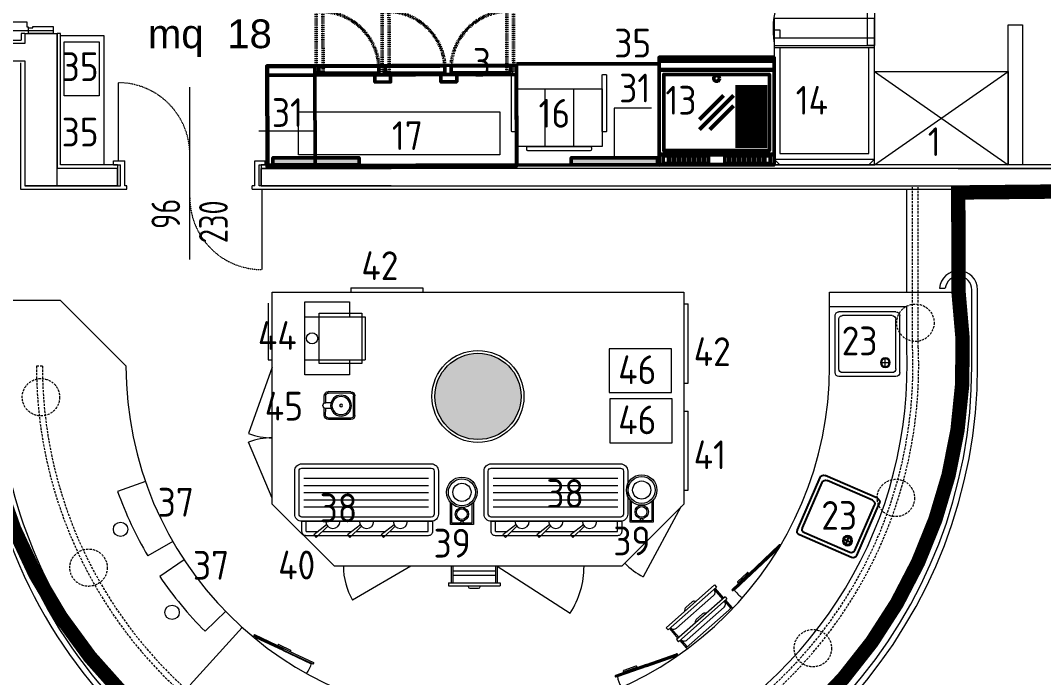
# Model space of a CAD drawing. Header units: millimetres. Extents: x 8265 to 78888, y 1905 to 34251.
# Drawn here: x 35783 to 36495, y 19960 to 20418 of the extents above; entities that cross this region are included whole.
import ezdxf
from ezdxf.enums import TextEntityAlignment as Align
from ezdxf.lldxf.tags import DXFTag

# ---------------------------------------------------------------- set-up
doc = ezdxf.new("R2010")
doc.units = ezdxf.units.MM
doc.linetypes.add('HIDDEN', pattern=[9.525, 6.35, -3.175])
doc.linetypes.add('HIDDEN4', pattern=[0.125, 0.025, -0.1])
for name, color, linetype, lineweight in [('410_STRUTTURE_001-AM_0', 7, 'Continuous', 0), ('430_TAVOLATI_001-AM_0', 3, 'Continuous', 0), ('437_RIVESTIMENTI_001-AM_0', 13, 'Continuous', 0), ('439_TESTI_SERRAMENTI_001-AM_0', 11, 'Continuous', 0), ('441_SERRAMENTI_001-AM_0', 1, 'Continuous', 0), ('468_Bar attrezzature', 73, 'Continuous', 50), ('468_BAR_001-AM_0', 73, 'Continuous', 0), ('471_TESTI_POLIGONI_001-AM_0', 221, 'Continuous', 0), ('costruzioni', 10, 'Continuous', 0)]:
    doc.layers.add(name, color=color, linetype=linetype, lineweight=lineweight)
doc.layers.add('ARREDI', color=151, linetype='Continuous')
doc.styles.add('AREA', font='arial.ttf', dxfattribs={"height": 30})
doc.styles.get("Standard").update_dxf_attribs({"font": 'isocp.shx'})
tags = doc.linetypes.add('New Line13', pattern=[1.5, 1, -0.5]).pattern_tags.tags
tags[6:7] = [DXFTag(74, 4), DXFTag(75, 0), DXFTag(340, '0'), DXFTag(46, 1.0), DXFTag(50, 0.0), DXFTag(44, 0.0), DXFTag(45, 0.0)]
tags[4:5] = [DXFTag(74, 4), DXFTag(75, 0), DXFTag(340, '0'), DXFTag(46, 1.0), DXFTag(50, 0.0), DXFTag(44, 0.0), DXFTag(45, 0.0)]
tags = doc.linetypes.add('New Line14', pattern=[1.5, 1, -0.5]).pattern_tags.tags
tags[6:7] = [DXFTag(74, 4), DXFTag(75, 0), DXFTag(340, '0'), DXFTag(46, 1.0), DXFTag(50, 0.0), DXFTag(44, 0.0), DXFTag(45, 0.0)]
tags[4:5] = [DXFTag(74, 4), DXFTag(75, 0), DXFTag(340, '0'), DXFTag(46, 1.0), DXFTag(50, 0.0), DXFTag(44, 0.0), DXFTag(45, 0.0)]

# ---------------------------------------------------------------- blocks, each defined once
blk = doc.blocks.new('evereo')
for p, q in [((776.8, 2095.08, 0), (776.8, 2017.48, 0)), ((846.8, 2095.08, 0), (776.8, 2095.08, 0)), ((780.8, 2095.08, 0), (780.8, 2021.48, 0)), ((842.8, 2021.48, 0), (842.8, 2095.08, 0)), ((846.8, 2017.48, 0), (846.8, 2095.08, 0)), ((776.8, 2017.48, 0), (846.8, 2017.48, 0)), ((780.8, 2021.48, 0), (842.8, 2021.48, 0))]:
    blk.add_line(p, q)
at = {"elevation": 0}
for points in [[(841.8, 2096.68), (841.8, 2168.08), (846.8, 2168.08), (846.8, 2096.68)], [(776.8, 2013.48), (846.8, 2013.48), (846.8, 2115.38), (776.8, 2115.38)], [(776.8, 2107.48), (780.8, 2107.48), (780.8, 2101.68), (776.8, 2101.68)], [(776.8, 2096.68), (846.8, 2096.68), (846.8, 2101.68), (776.8, 2101.68)]]:
    blk.add_lwpolyline(points, close=True, dxfattribs=at)
blk.add_lwpolyline([(776.8, 2017.48), (780.8, 2013.48), (842.8, 2013.48), (846.8, 2017.48)], dxfattribs=at)
blk.add_arc((837.28, 2107.59, 0), 61.23, 81.05774, 188.94226)
blk = doc.blocks.new('NEBE74TMC')
for p, q in [((0, -75), (800, -75)), ((60, -120), (60, -555)), ((60, -120, 870), (60, -555, 870)), ((74, -120), (74, -555)), ((74, -120, 870), (74, -555, 870)), ((88, -120), (88, -555)), ((88, -120, 870), (88, -555, 870)), ((102, -120), (102, -555)), ((102, -120, 870), (102, -555, 870)), ((116, -120), (116, -555)), ((116, -120, 870), (116, -555, 870)), ((130, -120), (130, -555)), ((130, -120, 870), (130, -555, 870)), ((144, -120), (144, -555)), ((144, -120, 870), (144, -555, 870)), ((158, -120), (158, -555)), ((158, -120, 870), (158, -555, 870)), ((172, -120), (172, -555)), ((172, -120, 870), (172, -555, 870)), ((186, -120), (186, -555)), ((186, -120, 870), (186, -555, 870)), ((200, -120), (200, -555)), ((200, -120, 870), (200, -555, 870)), ((214, -120), (214, -555)), ((214, -120, 870), (214, -555, 870)), ((228, -120), (228, -555)), ((228, -120, 870), (228, -555, 870)), ((242, -120), (242, -555)), ((242, -120, 870), (242, -555, 870)), ((256, -120), (256, -555)), ((256, -120, 870), (256, -555, 870)), ((281.6, -483.4), (518.4, -246.6)), ((281.6, -412.7), (447.7, -246.6)), ((281.6, -483.4, 870), (518.4, -246.6, 870)), ((281.6, -412.7, 870), (447.7, -246.6, 870)), ((352.3, -483.4), (518.4, -317.3)), ((352.3, -483.4, 870), (518.4, -317.3, 870))]:
    blk.add_line(p, q)
for points in [[(0, 0), (800, 0), (800, -750), (0, -750)], [(30.5, -11.3), (33, -10.7), (59, -10.7), (61.5, -11.3), (63.3, -13.1), (64, -15.5), (64, -59.5), (63.3, -61.9), (61.5, -63.7), (59, -64.3), (33, -64.3), (30.5, -63.7), (28.7, -61.9), (28, -59.5), (28, -15.5), (28.7, -13.1)], [(76, -10.7), (94, -10.7), (96.5, -11.3), (98.3, -13.1), (99, -15.5), (99, -59.5), (98.3, -61.9), (96.5, -63.7), (94, -64.3), (76, -64.3), (73.5, -63.7), (71.7, -61.9), (71, -59.5), (71, -15.5), (71.7, -13.1), (73.5, -11.3)], [(108.5, -11.3), (111, -10.7), (129, -10.7), (131.5, -11.3), (133.3, -13.1), (134, -15.5), (134, -59.5), (133.3, -61.9), (131.5, -63.7), (129, -64.3), (111, -64.3), (108.5, -63.7), (106.7, -61.9), (106, -59.5), (106, -15.5), (106.7, -13.1)], [(143.5, -11.3), (146, -10.7), (164, -10.7), (166.5, -11.3), (168.3, -13.1), (169, -15.5), (169, -59.5), (168.3, -61.9), (166.5, -63.7), (164, -64.3), (146, -64.3), (143.5, -63.7), (141.7, -61.9), (141, -59.5), (141, -15.5), (141.7, -13.1)], [(178.5, -11.3), (181, -10.7), (199, -10.7), (201.5, -11.3), (203.3, -13.1), (204, -15.5), (204, -59.5), (203.3, -61.9), (201.5, -63.7), (199, -64.3), (181, -64.3), (178.5, -63.7), (176.7, -61.9), (176, -59.5), (176, -15.5), (176.7, -13.1)], [(213.5, -11.3), (216, -10.7), (234, -10.7), (236.5, -11.3), (238.3, -13.1), (239, -15.5), (239, -59.5), (238.3, -61.9), (236.5, -63.7), (234, -64.3), (216, -64.3), (213.5, -63.7), (211.7, -61.9), (211, -59.5), (211, -15.5), (211.7, -13.1)], [(246.7, -13.1), (246, -15.5), (246, -59.5), (246.7, -61.9), (248.5, -63.7), (251, -64.3), (269, -64.3), (271.5, -63.7), (273.3, -61.9), (274, -59.5), (274, -15.5), (273.3, -13.1), (271.5, -11.3), (269, -10.7), (251, -10.7), (248.5, -11.3)], [(308.3, -13.1), (309, -15.5), (309, -59.5), (308.3, -61.9), (306.5, -63.7), (304, -64.3), (286, -64.3), (283.5, -63.7), (281.7, -61.9), (281, -59.5), (281, -15.5), (281.7, -13.1), (283.5, -11.3), (286, -10.7), (304, -10.7), (306.5, -11.3)], [(343.3, -13.1), (344, -15.5), (344, -59.5), (343.3, -61.9), (341.5, -63.7), (339, -64.3), (321, -64.3), (318.5, -63.7), (316.7, -61.9), (316, -59.5), (316, -15.5), (316.7, -13.1), (318.5, -11.3), (321, -10.7), (339, -10.7), (341.5, -11.3)], [(481.5, -11.3), (479, -10.7), (461, -10.7), (458.5, -11.3), (456.7, -13.1), (456, -15.5), (456, -59.5), (456.7, -61.9), (458.5, -63.7), (461, -64.3), (479, -64.3), (481.5, -63.7), (483.3, -61.9), (484, -59.5), (484, -15.5), (483.3, -13.1)], [(514, -10.7), (496, -10.7), (493.5, -11.3), (491.7, -13.1), (491, -15.5), (491, -59.5), (491.7, -61.9), (493.5, -63.7), (496, -64.3), (514, -64.3), (516.5, -63.7), (518.3, -61.9), (519, -59.5), (519, -15.5), (518.3, -13.1), (516.5, -11.3)], [(551.5, -11.3), (549, -10.7), (531, -10.7), (528.5, -11.3), (526.7, -13.1), (526, -15.5), (526, -59.5), (526.7, -61.9), (528.5, -63.7), (531, -64.3), (549, -64.3), (551.5, -63.7), (553.3, -61.9), (554, -59.5), (554, -15.5), (553.3, -13.1)], [(584, -10.7), (566, -10.7), (563.5, -11.3), (561.7, -13.1), (561, -15.5), (561, -59.5), (561.7, -61.9), (563.5, -63.7), (566, -64.3), (584, -64.3), (586.5, -63.7), (588.3, -61.9), (589, -59.5), (589, -15.5), (588.3, -13.1), (586.5, -11.3)], [(621.5, -11.4), (619, -10.7), (601, -10.7), (598.5, -11.4), (596.7, -13.1), (596, -15.5), (596, -59.5), (596.7, -61.9), (598.5, -63.7), (601, -64.3), (619, -64.3), (621.5, -63.7), (623.3, -61.9), (624, -59.5), (624, -15.5), (623.3, -13.1)], [(654, -10.7), (636, -10.7), (633.5, -11.4), (631.7, -13.1), (631, -15.5), (631, -59.5), (631.7, -61.9), (633.5, -63.7), (636, -64.3), (654, -64.3), (656.5, -63.7), (658.3, -61.9), (659, -59.5), (659, -15.5), (658.3, -13.1), (656.5, -11.4)], [(691.5, -11.4), (689, -10.7), (671, -10.7), (668.5, -11.4), (666.7, -13.1), (666, -15.5), (666, -59.5), (666.7, -61.9), (668.5, -63.7), (671, -64.3), (689, -64.3), (691.5, -63.7), (693.3, -61.9), (694, -59.5), (694, -15.5), (693.3, -13.1)], [(724, -10.7), (706, -10.7), (703.5, -11.4), (701.7, -13.1), (701, -15.5), (701, -59.5), (701.7, -61.9), (703.5, -63.7), (706, -64.3), (724, -64.3), (726.5, -63.7), (728.3, -61.9), (729, -59.5), (729, -15.5), (728.3, -13.1), (726.5, -11.4)], [(769.5, -11.3), (767, -10.7), (741, -10.7), (738.5, -11.3), (736.7, -13.1), (736, -15.5), (736, -59.5), (736.7, -61.9), (738.5, -63.7), (741, -64.3), (767, -64.3), (769.5, -63.7), (771.3, -61.9), (772, -59.5), (772, -15.5), (771.3, -13.1)], [(32.5, -100), (767.5, -100), (767.5, -630), (32.5, -630)]]:
    blk.add_lwpolyline(points, close=True)
at = {"extrusion": (9.87253e-06, -0.258856, 0.965916), "elevation": 923.5}
for points in [[(59, 180.9), (33, 180.9, -0.414214), (28, 185.9), (28, 231.4, -0.414214), (33, 236.4), (59, 236.4, -0.414214), (64, 231.4), (64, 185.9, -0.414214)], [(94, 180.9), (76, 180.9, -0.414214), (71, 185.9), (71, 231.4, -0.414214), (76, 236.4), (94, 236.4, -0.414214), (99, 231.4), (99, 185.9, -0.414214)], [(129, 180.9), (111, 180.9, -0.414214), (106, 185.9), (106, 231.4, -0.414214), (111, 236.4), (129, 236.4, -0.414214), (134, 231.4), (134, 185.9, -0.414214)], [(164, 180.9), (146, 180.9, -0.414214), (141, 185.9), (141, 231.4, -0.414214), (146, 236.4), (164, 236.4, -0.414214), (169, 231.4), (169, 185.9, -0.414214)], [(199, 180.9), (181, 180.9, -0.414214), (176, 185.9), (176, 231.4, -0.414214), (181, 236.4), (199, 236.4, -0.414214), (204, 231.4), (204, 185.9, -0.414214)], [(216, 180.9), (234, 180.9, 0.414214), (239, 185.9), (239, 231.4, 0.414214), (234, 236.4), (216, 236.4, 0.414214), (211, 231.4), (211, 185.9, 0.414214)], [(251, 180.9), (269, 180.9, 0.414214), (274, 185.9), (274, 231.4, 0.414214), (269, 236.4), (251, 236.4, 0.414214), (246, 231.4), (246, 185.9, 0.414214)]]:
    blk.add_lwpolyline(points, format="xyb", close=True, dxfattribs=at)
at = {"extrusion": (-9.87253e-06, -0.258856, 0.965916), "elevation": 923.5}
for points in [[(304, 180.9), (286, 180.9, -0.414214), (281, 185.9), (281, 231.4, -0.414214), (286, 236.4), (304, 236.4, -0.414214), (309, 231.4), (309, 185.9, -0.414214)], [(339, 180.9), (321, 180.9, -0.414214), (316, 185.9), (316, 231.4, -0.414214), (321, 236.4), (339, 236.4, -0.414214), (344, 231.4), (344, 185.9, -0.414214)], [(461, 180.9), (479, 180.9, 0.414214), (484, 185.9), (484, 231.4, 0.414214), (479, 236.4), (461, 236.4, 0.414214), (456, 231.4), (456, 185.9, 0.414214)], [(496, 180.9), (514, 180.9, 0.414214), (519, 185.9), (519, 231.4, 0.414214), (514, 236.4), (496, 236.4, 0.414214), (491, 231.4), (491, 185.9, 0.414214)], [(531, 180.9), (549, 180.9, 0.414214), (554, 185.9), (554, 231.4, 0.414214), (549, 236.4), (531, 236.4, 0.414214), (526, 231.4), (526, 185.9, 0.414214)], [(566, 180.9), (584, 180.9, 0.414214), (589, 185.9), (589, 231.4, 0.414214), (584, 236.4), (566, 236.4, 0.414214), (561, 231.4), (561, 185.9, 0.414214)], [(601, 180.9), (619, 180.9, 0.414214), (624, 185.9), (624, 231.4, 0.414214), (619, 236.4), (601, 236.4, 0.414214), (596, 231.4), (596, 185.9, 0.414214)], [(636, 180.9), (654, 180.9, 0.414214), (659, 185.9), (659, 231.4, 0.414214), (654, 236.4), (636, 236.4, 0.414214), (631, 231.4), (631, 185.9, 0.414214)], [(671, 180.9), (689, 180.9, 0.414214), (694, 185.9), (694, 231.4, 0.414214), (689, 236.4), (671, 236.4, 0.414214), (666, 231.4), (666, 185.9, 0.414214)], [(706, 180.9), (724, 180.9, 0.414214), (729, 185.9), (729, 231.4, 0.414214), (724, 236.4), (706, 236.4, 0.414214), (701, 231.4), (701, 185.9, 0.414214)], [(741, 180.9), (767, 180.9, 0.414214), (772, 185.9), (772, 231.4, 0.414214), (767, 236.4), (741, 236.4, 0.414214), (736, 231.4), (736, 185.9, 0.414214)]]:
    blk.add_lwpolyline(points, format="xyb", close=True, dxfattribs=at)
for centre in [(400, -602.8, 870), (400, -602.8)]:
    blk.add_circle(centre, 20)
for points in [[(800, 0, 914), (800, 0, 840), (0, 0, 840), (0, 0, 914)], [(800, -0.5, 916), (800, 0, 914), (0, 0, 914), (0, -0.5, 916)], [(0, -75, 918), (0, 0, 918), (800, 0, 918), (800, -75, 918)], [(0, 0, 918), (0, 0, 956.1), (800, 0, 956.1), (800, 0, 918)], [(0, 0, 956.1), (0, -75, 936), (800, -75, 936), (800, 0, 956.1)], [(0, 0, 620), (0, -665, 620), (0, -665, 840), (0, 0, 840)], [(800, 0, 620), (0, 0, 620), (0, 0, 840), (800, 0, 840)], [(0, -665, 620), (0, 0, 620), (800, 0, 620), (800, -665, 620)], [(800, 0, 956.1), (800, -75, 936), (800, -75, 918), (800, 0, 918)], [(800, -665, 620), (800, 0, 620), (800, 0, 840), (800, -665, 840)], [(0, -75, 918), (0, -75, 936), (0, 0, 956.1), (0, 0, 918)], [(800, -2, 917.5), (800, -0.5, 916), (0, -0.5, 916), (0, -2, 917.5)], [(800, -4, 918), (800, -2, 917.5), (0, -2, 917.5), (0, -4, 918)], [(800, -71, 918), (800, -4, 918), (0, -4, 918), (0, -71, 918)], [(800, -73, 917.5), (800, -71, 918), (0, -71, 918), (0, -73, 917.5)], [(800, -74.5, 916), (800, -73, 917.5), (0, -73, 917.5), (0, -74.5, 916)], [(800, -75, 914), (800, -74.5, 916), (0, -74.5, 916), (0, -75, 914)], [(800, -75, 900), (800, -75, 914), (0, -75, 914), (0, -75, 900)], [(0, -75, 936), (0, -75, 918), (800, -75, 918), (800, -75, 936)], [(32.5, -100, 870), (767.5, -100, 870), (767.5, -100, 900), (32.5, -100, 900)], [(32.5, -630, 870), (32.5, -100, 870), (32.5, -100, 900), (32.5, -630, 900)], [(767.5, -630, 870), (767.5, -100, 870), (32.5, -100, 870), (32.5, -630, 870)], [(767.5, -100, 870), (767.5, -630, 870), (767.5, -630, 900), (767.5, -100, 900)], [(800, -722.8, 900), (800, -722.8, 900), (800, -726.5, 897.6), (800, -75, 900)], [(767.5, -630, 870), (32.5, -630, 870), (32.5, -630, 900), (767.5, -630, 900)], [(800, -660, 840), (800, -746, 840), (0, -746, 840), (0, -660, 840)], [(800, -665, 840), (0, -665, 840), (0, -665, 620), (800, -665, 620)], [(800, -724.3, 899.7), (800, -722.8, 900), (0, -722.8, 900), (0, -724.3, 899.7)], [(0, -724.3, 899.7), (0, -722.8, 900), (0, -725.6, 898.9)], [(0, -725.6, 898.9), (0, -722.8, 900), (0, -726.5, 897.6)], [(800, -725.6, 898.9), (800, -724.3, 899.7), (0, -724.3, 899.7), (0, -725.6, 898.9)], [(800, -726.5, 897.6), (800, -725.6, 898.9), (0, -725.6, 898.9), (0, -726.5, 897.6)], [(800, -749.7, 845.6), (800, -726.5, 897.6), (0, -726.5, 897.6), (0, -749.7, 845.6)], [(800, -746, 840), (800, -748.5, 840.8), (0, -748.5, 840.8), (0, -746, 840)], [(0, -746, 840), (0, -748.5, 840.8), (0, -749.9, 843)], [(800, -748.5, 840.8), (800, -749.9, 843), (0, -749.9, 843), (0, -748.5, 840.8)], [(800, -749.9, 843), (800, -749.7, 845.6), (0, -749.7, 845.6), (0, -749.9, 843)], [(800, -725.6, 898.9), (800, -725.6, 898.9), (800, -722.8, 900), (800, -724.3, 899.7)], [(800, -726.5, 897.6), (800, -726.5, 897.6), (800, -722.8, 900), (800, -725.6, 898.9)], [(800, -749.9, 843), (800, -749.9, 843), (800, -748.5, 840.8), (800, -746, 840)]]:
    blk.add_3dface(points)
for points, invisible_edges in [([(0, -0.5, 916), (0, 0, 914), (0, -75, 900), (0, -75, 914)], 10), ([(0, 0, 914), (0, 0, 840), (0, -75, 900)], 10), ([(0, 0, 840), (0, -746, 840), (0, -749.9, 843), (0, -749.7, 845.6)], 8), ([(0, 0, 840), (0, -749.7, 845.6), (0, -726.5, 897.6), (0, -75, 900)], 13), ([(800, -75, 914), (800, -75, 900), (800, 0, 914), (800, -0.5, 916)], 10), ([(800, -75, 900), (800, -75, 900), (800, 0, 840), (800, 0, 914)], 10), ([(800, -749.7, 845.6), (800, -749.9, 843), (800, -746, 840), (800, 0, 840)], 8), ([(800, -75, 900), (800, -726.5, 897.6), (800, -749.7, 845.6), (800, 0, 840)], 12), ([(0, -2, 917.5), (0, -0.5, 916), (0, -75, 914), (0, -74.5, 916)], 10), ([(0, -4, 918), (0, -2, 917.5), (0, -73, 917.5)], 10), ([(0, -2, 917.5), (0, -74.5, 916), (0, -73, 917.5)], 9), ([(0, -71, 918), (0, -4, 918), (0, -73, 917.5)], 2), ([(800, -74.5, 916), (800, -75, 914), (800, -0.5, 916), (800, -2, 917.5)], 10), ([(800, -73, 917.5), (800, -73, 917.5), (800, -2, 917.5), (800, -4, 918)], 10), ([(800, -73, 917.5), (800, -73, 917.5), (800, -74.5, 916), (800, -2, 917.5)], 12), ([(800, -73, 917.5), (800, -73, 917.5), (800, -4, 918), (800, -71, 918)], 2), ([(0, -75, 900), (0, -726.5, 897.6), (0, -722.8, 900)], 1), ([(32.5, -100, 900), (767.5, -100, 900), (800, -75, 900), (0, -75, 900)], 10), ([(32.5, -100, 900), (32.5, -100, 900), (0, -75, 900), (32.5, -630, 900)], 6), ([(0, -75, 900), (0, -75, 900), (0, -722.8, 900), (32.5, -630, 900)], 12), ([(767.5, -630, 900), (800, -722.8, 900), (800, -75, 900)], 9), ([(767.5, -630, 900), (800, -75, 900), (767.5, -100, 900)], 3), ([(767.5, -630, 900), (32.5, -630, 900), (0, -722.8, 900), (800, -722.8, 900)], 10)]:
    blk.add_3dface(points, dxfattribs=dict(invisible_edges=invisible_edges))
blk = doc.blocks.new('MACINA-CAFFÈ')
at = {"layer": '468_BAR_001-AM_0'}
for p, q in [((-20.94, 5.9), (-20.94, 21.9)), ((-20.94, 21.9), (-5.56, 21.9)), ((-19.94, 20.9), (-6.56, 20.9)), ((-19.94, 6.9), (-19.94, 20.9)), ((-5.56, 5.9), (-20.94, 5.9)), ((-6.56, 6.9), (-19.94, 6.9))]:
    blk.add_line(p, q, dxfattribs=at)
for centre, radius in [((1.44, 13.9), 10.63), ((1.44, 13.9), 9.43), ((-19.53, 13.9), 1.09), ((-13.78, 13.9), 4.65), ((-13.78, 13.9), 3.68), ((1.44, 13.9), 6.32)]:
    blk.add_circle(centre, radius, dxfattribs=at)
blk = doc.blocks.new('MACCHINA-CAFFÈ-3G')
at = {"layer": '468_BAR_001-AM_0', "linetype": 'Continuous'}
for p, q in [((-95.35, 47.69), (-8.56, 47.69)), ((-95.35, 42.69), (-8.56, 42.69)), ((-95.35, 37.69), (-8.56, 37.69)), ((-95.35, 32.69), (-8.56, 32.69)), ((-95.35, 27.69), (-8.56, 27.69)), ((-93.71, 10.65), (-93.71, 17.69)), ((-79.53, 15.18), (-88.52, 8.23)), ((-56.03, 15.18), (-65.02, 8.23)), ((-32.53, 15.18), (-41.52, 8.23)), ((-8.89, 10.65), (-8.89, 17.69)), ((-93.71, 10.65), (-85.39, 10.65)), ((-88.52, 8.23), (-86.87, 6.5)), ((-78.82, 14.23), (-86.87, 6.5)), ((-82.54, 10.65), (-61.89, 10.65)), ((-65.02, 8.23), (-63.37, 6.5)), ((-55.32, 14.23), (-63.37, 6.5)), ((-59.04, 10.65), (-38.39, 10.65)), ((-41.52, 8.23), (-39.87, 6.5)), ((-31.82, 14.23), (-39.87, 6.5)), ((-35.54, 10.65), (-8.89, 10.65))]:
    blk.add_line(p, q, dxfattribs=at)
for points in [[(-6.71, 17.69), (-96.71, 17.69, -0.414214), (-101.71, 22.69), (-101.71, 52.69, -0.414214), (-96.71, 57.69), (-6.71, 57.69, -0.414214), (-1.71, 52.69), (-1.71, 22.69, -0.414214)], [(-6.71, 20.69), (-96.71, 20.69, -0.414214), (-98.71, 22.69), (-98.71, 52.69, -0.414214), (-96.71, 54.69), (-6.71, 54.69, -0.414214), (-4.71, 52.69), (-4.71, 22.69, -0.414214)], [(-96.71, 17.69), (-5.89, 17.69), (-5.89, 10.65, -0.414214), (-8.89, 7.65), (-93.71, 7.65, -0.414214), (-96.71, 10.65)]]:
    blk.add_lwpolyline(points, format="xyb", close=True, dxfattribs=at)
for centre in [(-75.21, 17.69), (-51.71, 17.69), (-28.21, 17.69)]:
    blk.add_arc(centre, 5, 180, 0, dxfattribs=at)
blk = doc.blocks.new('Frullatore Singolo')
for p, q in [((-0.07, 0.1), (0.07, 0.1)), ((-0.07, 0.09), (0.07, 0.09)), ((-0.1, 0.07), (-0.1, -0.09)), ((-0.09, 0.07), (-0.09, -0.09)), ((0.09, 0.07), (0.09, -0.09)), ((0.1, 0.07), (0.1, -0.09)), ((-0.02, -0.0723), (-0.02, -0.11)), ((0.02, -0.0723), (0.02, -0.11)), ((-0.07, -0.11), (-0.02, -0.11)), ((-0.07, -0.12), (-0.0173, -0.12)), ((0.0173, -0.12), (0.07, -0.12)), ((0.02, -0.11), (0.07, -0.11))]:
    blk.add_line(p, q)
for radius in [0.075, 0.065, 0.01]:
    blk.add_circle((0, 0), radius)
for centre, radius, start, end in [((-0.07, 0.07), 0.03, 90, 180), ((-0.07, 0.07), 0.02, 90, 180), ((0.07, 0.07), 0.03, 0, 90), ((0.07, 0.07), 0.02, 0, 90), ((-0.07, -0.09), 0.03, 180, 270), ((-0.07, -0.09), 0.02, 180, 270), ((0, -0.11), 0.02, 180, 0), ((0.07, -0.09), 0.03, 270, 0), ((0.07, -0.09), 0.02, 270, 0)]:
    blk.add_arc(centre, radius, start, end)
blk = doc.blocks.new('SUP-LOC')
at = {"style": 'AREA'}
blk.add_text('mq', height=20, dxfattribs=at).set_placement((7.7, -17.39))
for tag, p in [('NAME_LOC', (7.7, 22.28)), ('AREA_AREA', (62.93, -17.39))]:
    blk.add_attdef(tag, p, '', height=20, dxfattribs=at)
blk = doc.blocks.new('friulinox 3')
blk.add_lwpolyline([(43837.02, 7328.48), (44010.76, 7328.48), (44010.76, 7398.48), (43837.02, 7398.48), (43837.02, 7328.48)], close=True)
at = {"linetype": 'New Line13'}
blk.add_lwpolyline([(43878.59, 7334.88), (43889.59, 7334.88), (43889.59, 7339.88), (43878.59, 7339.88), (43878.59, 7334.88)], close=True, dxfattribs=at)
at = {"linetype": 'New Line14'}
blk.add_lwpolyline([(43924.59, 7334.88), (43935.59, 7334.88), (43935.59, 7339.88), (43924.59, 7339.88), (43924.59, 7334.88)], close=True, dxfattribs=at)
for points in [[(43837.27, 7334.88), (43837.27, 7334.88), (43837.27, 7397.88), (43837.27, 7397.88)], [(43977.27, 7397.88), (43977.27, 7397.88), (43837.27, 7397.88), (43837.27, 7397.88)], [(43977.27, 7397.88), (43977.27, 7397.88), (43977.27, 7334.88), (43977.27, 7334.88)], [(43977.27, 7397.56), (43977.27, 7397.56), (44010.27, 7397.56), (44010.27, 7397.56)], [(44010.27, 7328.96), (44010.27, 7328.96), (44010.27, 7397.56), (44010.27, 7397.56)], [(43837.27, 7334.88), (43837.27, 7334.88), (43977.27, 7334.88), (43977.27, 7334.88)], [(43977.27, 7334.88), (43977.27, 7334.88), (44010.27, 7334.88), (44010.27, 7334.88)], [(43977.27, 7334.88), (43977.27, 7334.88), (43977.27, 7328.96), (43977.27, 7328.96)], [(44010.27, 7328.96), (44010.27, 7328.96), (43977.27, 7328.96), (43977.27, 7328.96)]]:
    blk.add_open_spline(points, degree=3)
at = {"linetype": 'HIDDEN4', "ltscale": 0.5}
for points in [[(43843.68, 7333.18), (43843.68, 7333.18), (43843.68, 7290.78), (43843.68, 7290.78), (43843.68, 7290.78), (43843.68, 7290.78), (43838.92, 7290.78), (43838.92, 7290.78), (43838.92, 7290.78), (43838.92, 7290.78), (43838.92, 7333.18), (43838.92, 7333.18), (43838.92, 7333.18), (43838.92, 7333.18), (43843.68, 7333.18), (43843.68, 7333.18)], [(43925.61, 7333.18), (43925.61, 7333.18), (43925.61, 7290.78), (43925.61, 7290.78), (43925.61, 7290.78), (43925.61, 7290.78), (43930.37, 7290.78), (43930.37, 7290.78), (43930.37, 7290.78), (43930.37, 7290.78), (43930.37, 7333.18), (43930.37, 7333.18), (43930.37, 7333.18), (43930.37, 7333.18), (43925.61, 7333.18), (43925.61, 7333.18)], [(43971.61, 7333.18), (43971.61, 7333.18), (43971.61, 7290.78), (43971.61, 7290.78), (43971.61, 7290.78), (43971.61, 7290.78), (43976.37, 7290.78), (43976.37, 7290.78), (43976.37, 7290.78), (43976.37, 7290.78), (43976.37, 7333.18), (43976.37, 7333.18), (43976.37, 7333.18), (43976.37, 7333.18), (43971.61, 7333.18), (43971.61, 7333.18)]]:
    blk.add_open_spline(points, degree=3, knots=[0, 0, 0, 0, 0.2, 0.2, 0.2, 0.3, 0.4, 0.4, 0.4, 0.5, 0.6, 0.6, 0.6, 0.8, 1, 1, 1, 1], dxfattribs=at)
for points in [[(43840.83, 7333.62), (43840.83, 7333.62), (43882.47, 7333.62), (43882.47, 7333.62), (43882.47, 7333.62), (43882.47, 7333.62), (43882.47, 7328.86), (43882.47, 7328.86), (43882.47, 7328.86), (43882.47, 7328.86), (43840.83, 7328.86), (43840.83, 7328.86), (43840.83, 7328.86), (43840.83, 7328.86), (43840.83, 7333.62), (43840.83, 7333.62)], [(43886.83, 7333.62), (43886.83, 7333.62), (43928.47, 7333.62), (43928.47, 7333.62), (43928.47, 7333.62), (43928.47, 7333.62), (43928.47, 7328.86), (43928.47, 7328.86), (43928.47, 7328.86), (43928.47, 7328.86), (43886.83, 7328.86), (43886.83, 7328.86), (43886.83, 7328.86), (43886.83, 7328.86), (43886.83, 7333.62), (43886.83, 7333.62)], [(43932.87, 7333.62), (43932.87, 7333.62), (43974.47, 7333.62), (43974.47, 7333.62), (43974.47, 7333.62), (43974.47, 7333.62), (43974.47, 7328.86), (43974.47, 7328.86), (43974.47, 7328.86), (43974.47, 7328.86), (43932.87, 7328.86), (43932.87, 7328.86), (43932.87, 7328.86), (43932.87, 7328.86), (43932.87, 7333.62), (43932.87, 7333.62)]]:
    blk.add_open_spline(points, degree=3, knots=[0, 0, 0, 0, 0.2, 0.2, 0.2, 0.3, 0.4, 0.4, 0.4, 0.5, 0.6, 0.6, 0.6, 0.8, 1, 1, 1, 1])
for points in [[(43843.71, 7290.68), (43864.47, 7291.69), (43881.17, 7308.12), (43882.53, 7328.86)], [(43925.59, 7290.68), (43904.83, 7291.69), (43888.13, 7308.12), (43886.77, 7328.86)], [(43971.59, 7290.68), (43950.83, 7291.69), (43934.13, 7308.12), (43932.77, 7328.86)]]:
    blk.add_open_spline(points, degree=3, dxfattribs=at)
blk = doc.blocks.new('Group-46-1')
at = {"lineweight": 0}
for p, q in [((7095.5, -119280.4), (7495.5, -119280.4)), ((7095.5, -119480.4), (7495.5, -119480.4))]:
    blk.add_line(p, q, dxfattribs=at)
at = {"lineweight": 0, "flags": 128}
for points in [[(7000.5, -119080.4, -0.414214), (6995.5, -119075.4), (6995.5, -119055.4, -0.414214), (7000.5, -119050.4), (7390.5, -119050.4, -0.414214), (7395.5, -119055.4), (7395.5, -119075.4, -0.414214), (7390.5, -119080.4)], [(7495.5, -119162.9, -0.414214), (7503, -119155.4), (7518, -119155.4, -0.414214), (7525.5, -119162.9), (7525.5, -119597.9, -0.414214), (7518, -119605.4), (7503, -119605.4, -0.414214), (7495.5, -119597.9)], [(7000.5, -119710.4, -0.414214), (6995.5, -119705.4), (6995.5, -119685.4, -0.414214), (7000.5, -119680.4), (7390.5, -119680.4, -0.414214), (7395.5, -119685.4), (7395.5, -119705.4, -0.414214), (7390.5, -119710.4)]]:
    blk.add_lwpolyline(points, format="xyb", close=True, dxfattribs=at)
blk.add_lwpolyline([(7095.5, -119680.4), (7095.5, -119080.4), (7495.5, -119080.4), (7495.5, -119680.4)], close=True, dxfattribs=at)
blk = doc.blocks.new('Lavello Retro B. 34x34')
at = {"ltscale": 0.001}
for p, q in [((-0.0726, 0.0557), (-0.0726, -0.2443)), ((-0.0526, 0.0757), (0.2474, 0.0757)), ((-0.0326, 0.0557), (0.2274, 0.0557)), ((0.2674, 0.0557), (0.2674, -0.2443)), ((-0.0526, 0.0357), (-0.0526, -0.2243)), ((-0.02, 0), (0.02, 0)), ((0, -0.02), (0, 0.02)), ((0.2474, 0.0357), (0.2474, -0.2243)), ((-0.0526, -0.2643), (0.2474, -0.2643)), ((-0.0326, -0.2443), (0.2274, -0.2443))]:
    blk.add_line(p, q, dxfattribs=at)
for radius in [0.025, 0.02]:
    blk.add_circle((0, 0), radius, dxfattribs=at)
for centre, start, end in [((-0.0526, 0.0557), 90, 180), ((-0.0326, 0.0357), 90, 180), ((0.2274, 0.0357), 0, 90), ((0.2474, 0.0557), 0, 90), ((-0.0526, -0.2443), 180, 270), ((-0.0326, -0.2243), 180, 270), ((0.2274, -0.2243), 270, 0), ((0.2474, -0.2443), 270, 0)]:
    blk.add_arc(centre, 0.02, start, end, dxfattribs=at)

msp = doc.modelspace()

# ---------------------------------------------------------------- hatches: boundary and pattern name
at = {"layer": '410_STRUTTURE_001-AM_0'}
h = msp.add_hatch(color=256, dxfattribs=at)
h.paths.add_polyline_path([(35162.66, 20156.03, 1), (35232.66, 20156.03, 1)])
h.paths.add_polyline_path([(36071.16, 20156.03, 1), (36131.16, 20156.03, 1)])
at = {"layer": '468_BAR_001-AM_0'}
h = msp.add_hatch(color=253, dxfattribs=at)
h.dxf.hatch_style = 1
h.paths.add_polyline_path([(36018.48, 20317.06), (35958.48, 20317.06), (35958.48, 20322.06), (36018.48, 20322.06)])
h = msp.add_hatch(color=253, dxfattribs=at)
h.dxf.hatch_style = 1
h.paths.add_polyline_path([(36226.06, 20317.06), (36166.06, 20317.06), (36166.06, 20322.06), (36226.06, 20322.06)])

# ---------------------------------------------------------------- linework, layer by layer
at = {"layer": '410_STRUTTURE_001-AM_0'}
msp.add_circle((36101.16, 20156.03, 3.13), 30, dxfattribs=at)
at = {"layer": '430_TAVOLATI_001-AM_0'}
for p, q in [((35785.66, 20408.53), (35785.66, 20401.52)), ((35785.66, 20408.53), (35808.16, 20408.53)), ((35808.16, 20408.53), (35808.16, 20314.56)), ((35808.16, 20302.56), (35808.16, 20408.53)), ((35785.66, 20401.52), (35252.14, 20401.53)), ((35252.14, 20389.53), (35785.66, 20389.52)), ((35252.14, 20389.53), (35785.66, 20389.52)), ((35252.14, 20389.53), (35785.66, 20389.52)), ((35785.66, 20389.52), (35785.66, 20302.56)), ((35785.66, 20389.52), (35785.66, 20302.56)), ((35850.3, 20314.56), (35808.16, 20314.56)), ((35850.3, 20314.56), (35850.29, 20302.56)), ((35850.29, 20302.56), (35850.3, 20314.56)), ((35950.3, 20302.56), (35950.3, 20314.56)), ((35950.3, 20314.56), (36040.74, 20314.56)), ((36435.49, 20314.56), (36570.3, 20314.56)), ((35785.66, 20302.56), (35850.29, 20302.56)), ((36040.74, 20302.56), (35950.3, 20302.56)), ((36435.49, 20302.56), (36570.3, 20302.56))]:
    msp.add_line(p, q, dxfattribs=at)
for points in [[(36470.3, 20317.06), (36470.3, 20414.55), (36480.3, 20414.55), (36480.3, 20317.06)], [(36470.3, 20317.06), (36470.3, 20414.55), (36480.3, 20414.55), (36480.3, 20317.06)], [(35950.3, 20314.56), (35950.3, 20302.56), (36570.3, 20302.56), (36570.3, 20314.56), (35950.3, 20314.56)], [(35850.3, 20302.56), (35785.66, 20302.56)]]:
    msp.add_lwpolyline(points, dxfattribs=at)
at = {"layer": '437_RIVESTIMENTI_001-AM_0'}
for p, q in [((35593.13, 20404.02), (35783.16, 20404.02)), ((35783.16, 20408.53), (35783.16, 20404.02)), ((35785.66, 20408.53), (35783.17, 20408.54)), ((35810.66, 20408.53), (35808.16, 20408.53)), ((35810.67, 20317.06), (35810.66, 20408.53)), ((35850.3, 20317.06), (35850.3, 20314.56)), ((35950.3, 20317.06), (35950.3, 20314.56))]:
    msp.add_line(p, q, dxfattribs=at)
for points in [[(35850.3, 20317.06), (35810.67, 20317.06)], [(36570.3, 20317.06), (35950.3, 20317.06)]]:
    msp.add_lwpolyline(points, dxfattribs=at)
at = {"layer": '441_SERRAMENTI_001-AM_0'}
for p, q in [((35850.62, 20374.31), (35850.62, 20320.06)), ((35900.62, 20251.31), (35900.62, 20371.31)), ((35950.79, 20300.21), (35950.62, 20244.31))]:
    msp.add_line(p, q, dxfattribs=at)
for points in [[(35787.41, 20416.53), (35696.41, 20416.53), (35696.41, 20413.03), (35695.41, 20413.03), (35695.41, 20410.53), (35788.41, 20410.53), (35788.41, 20413.03), (35787.41, 20413.03)], [(35788.41, 20408.53), (35788.41, 20410.53), (35805.41, 20410.53), (35805.41, 20408.53)]]:
    msp.add_lwpolyline(points, close=True, dxfattribs=at)
msp.add_lwpolyline([(35788.41, 20410.53), (35788.41, 20412.53), (35791.41, 20412.53), (35791.41, 20413.53), (35805.41, 20413.53), (35805.41, 20410.53)], dxfattribs=at)
at = {"layer": '441_SERRAMENTI_001-AM_0', "linetype": 'HIDDEN4'}
for centre, radius, start, end in [((35786.67, 20413.29, 12.44), 91.26, 88.90693, 180.16011), ((35850.62, 20324.31, 2.48), 50, 0, 90.00003), ((35950.62, 20294.31, 2.48), 50, 179.99989, 269.99992)]:
    msp.add_arc(centre, radius, start, end, dxfattribs=at)
at = {"layer": '468_Bar attrezzature'}
for points in [[(36127.89, 20387.46), (36227.3, 20387.46), (36227.3, 20317.05), (36127.89, 20317.06)], [(36018.48, 20317.06), (35958.48, 20317.06), (35958.48, 20322.06), (36018.48, 20322.06)], [(36226.06, 20317.06), (36166.06, 20317.06), (36166.06, 20322.06), (36226.06, 20322.06)]]:
    msp.add_lwpolyline(points, close=True, dxfattribs=at)
at = {"layer": '468_BAR_001-AM_0'}
for p, q in [((35782.72, 20388.21), (35782.72, 20300.21)), ((35782.72, 20388.21), (35782.72, 20300.21)), ((36377.3, 20317.06), (36470.3, 20382.06)), ((36377.3, 20382.06), (36470.3, 20317.06)), ((35847.45, 20320.06), (35855.3, 20320.06)), ((35847.45, 20317.06), (35847.45, 20320.06)), ((35855.3, 20302.56), (35855.3, 20320.06)), ((35945.95, 20302.56), (35945.95, 20320.06)), ((35945.95, 20320.06), (35952.95, 20320.06)), ((35952.95, 20317.06), (35952.95, 20320.06)), ((35847.45, 20317.06), (35852.3, 20317.06)), ((35852.3, 20302.56), (35852.3, 20317.06)), ((35948.95, 20302.56), (35948.95, 20317.06)), ((35948.95, 20317.06), (35952.95, 20317.06)), ((35782.72, 20300.21), (35856.78, 20300.21)), ((35782.72, 20300.21), (35856.78, 20300.21)), ((35850.3, 20302.56), (35852.3, 20302.56)), ((35856.78, 20302.56), (35855.3, 20302.56)), ((35856.78, 20300.21), (35856.78, 20302.56)), ((35945.95, 20302.56), (35943.97, 20302.56)), ((35943.97, 20300.21), (35943.97, 20302.56)), ((35943.97, 20300.21), (36570.3, 20300.21)), ((35950.8, 20302.56), (35948.95, 20302.56)), ((36399.63, 20228.56), (36399.63, 20300.21)), ((35958.04, 20228.56), (36244.45, 20228.56)), ((35958.04, 20081.16), (35958.04, 20228.56)), ((36012.77, 20231.56), (36062.77, 20231.56)), ((36012.77, 20231.56), (36012.77, 20228.56)), ((36062.77, 20231.56), (36062.77, 20228.56)), ((36244.45, 20228.56), (36244.45, 20081.16)), ((36345.96, 20228.56), (36435.7, 20228.56)), ((36345.96, 20177.19), (36345.96, 20228.56)), ((36422.47, 20231.29), (36426.49, 20231.29)), ((36435.7, 20190.4), (36435.7, 20228.56)), ((36444.96, 20177.19), (36444.96, 20230.31)), ((36448.96, 20177.19), (36448.96, 20230.32)), ((35629.11, 20222.95), (35810.43, 20222.95)), ((35810.43, 20222.95), (35856.19, 20177.19)), ((35955.04, 20220.81), (35955.04, 20181.48)), ((36011.67, 20221.95), (36011.67, 20211.45)), ((36244.45, 20220.47), (36247.45, 20220.47)), ((36247.45, 20165.36), (36247.45, 20220.47)), ((36345.96, 20218.56), (36399.63, 20218.56)), ((36399.63, 20190.4), (36399.63, 20218.56)), ((35980.76, 20211.45), (36022.76, 20211.45)), ((35958.04, 20176.37), (35941.5, 20130.19)), ((35955.04, 20181.48), (35958.04, 20181.48)), ((35980.76, 20181.45), (36022.76, 20181.45)), ((36011.67, 20181.45), (36011.67, 20170.95)), ((36244.45, 20165.36), (36247.45, 20165.36)), ((36244.45, 20145.84), (36247.45, 20145.84)), ((36247.45, 20090.72), (36247.45, 20145.84)), ((35958.04, 20085.16), (35941.5, 20124.24)), ((35869.74, 20096.86), (35850.34, 20089.8)), ((36244.45, 20090.72), (36247.45, 20090.72)), ((36001.26, 20037.94), (35958.04, 20081.16)), ((36244.45, 20081.16), (36201.23, 20037.94)), ((36242.38, 20079.1), (36216.22, 20030.48)), ((35888.77, 20055.09), (35871.34, 20045.08)), ((35896.67, 20042.34), (35879.66, 20030.64)), ((36201.23, 20037.94), (36001.26, 20037.94)), ((36054.48, 20037.94), (36013.9, 20014.22)), ((36082.63, 20037.94), (36082.63, 20026.27)), ((36083.65, 20037.94), (36083.65, 20026.27)), ((36083.65, 20034.67), (36113.48, 20034.67)), ((36113.48, 20037.94), (36113.48, 20026.27)), ((36114.51, 20037.94), (36165.47, 20005.31)), ((36114.51, 20037.94), (36114.51, 20026.27)), ((36080.57, 20026.27), (36080.57, 20024.21)), ((36080.57, 20026.27), (36116.57, 20026.27)), ((36083.65, 20031.59), (36113.48, 20031.59)), ((36116.57, 20026.27), (36116.57, 20024.21)), ((36080.57, 20024.21), (36116.57, 20024.21)), ((36094.45, 20024.21), (36094.45, 20023.7)), ((36095.48, 20022.67), (36101.65, 20022.67)), ((36102.68, 20024.21), (36102.68, 20023.7)), ((36265.91, 20024.84), (36232.15, 19995.08)), ((36267.23, 20023.34), (36233.47, 19993.58)), ((36265.5, 20021.81), (36271.45, 20015.06)), ((36265.91, 20024.84), (36267.23, 20023.34)), ((36266.25, 20022.47), (36272.2, 20015.72)), ((36273.18, 20016.59), (36239.43, 19986.83)), ((36265.23, 20017.58), (36239.44, 19994.84)), ((36274.51, 20015.09), (36240.75, 19985.33)), ((36250.27, 20013.06), (36245.8, 20009.12)), ((36252.78, 20013.27), (36252.23, 20013.45)), ((36272.77, 20013.56), (36277.22, 20008.51)), ((36273.18, 20016.59), (36274.51, 20015.09)), ((36273.52, 20014.22), (36277.97, 20009.17)), ((35925.57, 20006.67), (35911.21, 19992.61)), ((36245.28, 20006.66), (36245.17, 20007.22)), ((36277.97, 20009.17), (36246.18, 19981.15)), ((36272.5, 20009.32), (36246.71, 19986.59)), ((36257.55, 20004.81), (36253.08, 20000.87)), ((36260.05, 20005.02), (36259.51, 20005.2)), ((36276.64, 20010.67), (36278.63, 20008.42)), ((36252.55, 19998.4), (36252.44, 19998.97)), ((35937.02, 19995.37), (35900.91, 19955.34)), ((35966.05, 19980.05), (35945.25, 19989.86)), ((35966.26, 19980.5), (35945.91, 19990.1)), ((36232.15, 19995.08), (36233.47, 19993.58)), ((36234.45, 19994.45), (36240.41, 19987.69)), ((36235.2, 19995.11), (36241.16, 19988.36)), ((35946.39, 19988.77), (35945.49, 19989.19)), ((35965.84, 19979.6), (35946.39, 19988.77)), ((35965.62, 19979.15), (35946.63, 19988.1)), ((35961.74, 19982.64), (35961.95, 19983.09)), ((35961.74, 19982.64), (35970.79, 19978.37)), ((35962.62, 19983.33), (35970.76, 19979.49)), ((36239.43, 19986.83), (36240.75, 19985.33)), ((36241.73, 19986.19), (36246.18, 19981.15)), ((36241.73, 19986.19), (36246.84, 19980.4)), ((36242.48, 19986.86), (36246.93, 19981.81)), ((35965.62, 19979.15), (35984.62, 19970.19)), ((35965.84, 19979.6), (35985.29, 19970.43)), ((35966.26, 19980.5), (35986.62, 19970.91)), ((35970.79, 19978.37), (35971, 19978.82)), ((35985.29, 19970.43), (35986.19, 19970.01))]:
    msp.add_line(p, q, dxfattribs=at)
at = {"layer": '468_BAR_001-AM_0', "linetype": 'HIDDEN', "ltscale": 0.25}
for p, q in [((36403.67, 20190.4), (36403.67, 20302.56)), ((36407.67, 20190.4), (36407.67, 20302.56)), ((35797.97, 20177.16), (35793.85, 20177.15))]:
    msp.add_line(p, q, dxfattribs=at)
at = {"layer": '468_BAR_001-AM_0'}
for points in [[(35840.7, 20317.06), (35810.67, 20317.06), (35810.67, 20407.06), (35840.7, 20407.06)], [(35813.06, 20402.77), (35837.44, 20402.77), (35837.44, 20365.29), (35813.06, 20365.29)], [(36470.3, 20317.06), (36377.3, 20317.06), (36377.3, 20382.06), (36470.3, 20382.06)], [(35976.34, 20324.11), (35976.34, 20354.11), (36116.34, 20354.11), (36116.34, 20324.11)], [(35990.69, 20178.87), (35990.69, 20213.97), (36020.44, 20213.97), (36020.44, 20178.87)], [(36235.91, 20158.72), (36235.91, 20189.2), (36192.58, 20189.2), (36192.58, 20158.72)], [(36236.25, 20123.85), (36236.25, 20154.32), (36192.92, 20154.32), (36192.92, 20123.85)]]:
    msp.add_lwpolyline(points, close=True, dxfattribs=at)
for points in [[(36222.07, 20356.69), (36196.06, 20356.69), (36196.06, 20322.06)], [(35948.54, 20340.73), (35988.48, 20340.73), (35988.48, 20322.06)], [(36011.67, 20170.95), (35980.76, 20170.95), (35980.76, 20221.95), (36011.67, 20221.95)], [(36022.76, 20211.45), (36022.76, 20181.45)], [(36294.48, 20037.23), (36310.83, 20052.68)], [(36294.82, 20036.86), (36311.54, 20052.66)], [(36295.17, 20036.5), (36310.79, 20051.27)], [(36295.51, 20036.14), (36310.77, 20050.56)], [(36310.79, 20051.27), (36311.52, 20051.95)], [(36294.82, 20036.86), (36278.11, 20021.07)], [(36294.48, 20037.23), (36278.13, 20021.77)], [(36295.17, 20036.5), (36279.54, 20021.73)], [(36295.51, 20036.14), (36280.25, 20021.71)], [(36288.52, 20033.37), (36281.98, 20027.19)], [(36289.57, 20032.99), (36282.3, 20026.12)], [(36289.57, 20032.99), (36289.23, 20033.35)], [(36282.3, 20026.12), (36281.96, 20026.48)], [(36279.54, 20021.73), (36278.81, 20021.05)], [(36218.18, 19969.47), (36239.39, 19976.98)], [(36218.34, 19969), (36240.03, 19976.67)], [(36218.51, 19968.53), (36238.78, 19975.7)], [(36238.78, 19975.7), (36239.72, 19976.04)], [(36218.34, 19969), (36196.66, 19961.33)], [(36218.18, 19969.47), (36196.97, 19961.97)], [(36218.51, 19968.53), (36198.24, 19961.36)], [(36211.17, 19968.36), (36202.68, 19965.36)], [(36218.68, 19968.06), (36238.47, 19975.06)], [(36198.24, 19961.36), (36197.3, 19961.02)], [(36218.68, 19968.06), (36198.88, 19961.05)], [(36202.55, 19964.25), (36202.38, 19964.72)], [(36211.97, 19967.58), (36202.55, 19964.25)], [(36211.97, 19967.58), (36211.81, 19968.05)]]:
    msp.add_lwpolyline(points, dxfattribs=at)
for points in [[(36310.79, 20051.27, 0.414214), (36310.77, 20050.56)], [(36311.54, 20052.66, 0.414214), (36310.83, 20052.68)], [(36311.52, 20051.95, 0.414214), (36311.54, 20052.66)], [(36289.23, 20033.35, 0.414214), (36288.52, 20033.37)], [(36281.98, 20027.19, 0.414214), (36281.96, 20026.48)], [(36278.13, 20021.77, 0.414214), (36278.11, 20021.07)], [(36278.11, 20021.07, 0.414214), (36278.81, 20021.05)], [(36280.25, 20021.71, 0.414214), (36279.54, 20021.73)], [(36279.54, 20021.73, 0.128399), (36285.11, 20016.03)], [(36238.78, 19975.7, 0.414214), (36238.47, 19975.06)], [(36240.03, 19976.67, 0.414214), (36239.39, 19976.98)], [(36239.72, 19976.04, 0.414214), (36240.03, 19976.67)], [(36211.81, 19968.05, 0.414214), (36211.17, 19968.36)], [(36196.97, 19961.97, 0.414214), (36196.66, 19961.33)], [(36196.66, 19961.33, 0.414214), (36197.3, 19961.02)], [(36198.88, 19961.05, 0.414214), (36198.24, 19961.36)], [(36198.24, 19961.36, 0.128399), (36201.03, 19953.89)], [(36202.68, 19965.36, 0.414214), (36202.38, 19964.72)]]:
    msp.add_lwpolyline(points, format="xyb", dxfattribs=at)
at = {"layer": '468_BAR_001-AM_0', "linetype": 'HIDDEN', "ltscale": 0.25}
for centre in [(36405.68, 20207.32, 3.11), (35796.99, 20155.49, 3.13), (36392.05, 20085.39, 3.11), (35830.11, 20036.89, 3.13), (36334.28, 19980.87, 3.13)]:
    msp.add_circle(centre, 13, dxfattribs=at)
at = {"layer": '468_BAR_001-AM_0'}
for centre, radius in [((35985.71, 20196.45, 3.12), 3.91), ((36101.16, 20156.03, 3.13), 32), ((35852.41, 20063.58, 3.11), 5), ((35888.24, 20005.78, 3.11), 5)]:
    msp.add_circle(centre, radius, dxfattribs=at)
for centre, radius, start, end in [((36435.7, 20230.29, 3.1), 13.26, 359.89123, 175.67516), ((36435.7, 20230.29, 3.1), 9.26, 359.86984, 173.80091), ((36101.07, 20177.19, 3.11), 334.89, 227.94229, 2.26135), ((36101.16, 20177.06, 3.11), 298.76, 227.91267, 2.55921), ((36101.07, 20177.19, 3.13), 347.89, 194.18231, 0), ((36101.07, 20177.19, 3.13), 343.89, 193.66392, 0), ((36101.07, 20177.19, 3.11), 244.89, 180.00002, 359.99998), ((35958.04, 20174.72, 3.1), 47.5, 249.61212, 270), ((35958.04, 20079.72, 3.1), 47.5, 90, 110.38788), ((36101.07, 20177.19, 3.11), 334.89, 192.45673, 227.94229), ((36108.65, 20183.82, 3.11), 274.89, 199.99957, 210.31249), ((36242.38, 20079.1, 3.13), 55.21, 225, 241.7153), ((36054.48, 20037.94, 3.1), 47, 180, 210.31628), ((36114.51, 20037.94, 3.1), 60.51, 327.36067, 0), ((36106.17, 20186.39, 3.11), 274.89, 214.5126, 224.82552), ((36095.48, 20023.7, 3.1), 1.03, 180, 270), ((36101.65, 20023.7, 3.1), 1.03, 270, 0), ((36263.24, 20019.83, 3.11), 3, 311.39627, 41.39627), ((36251.6, 20011.56, 3.11), 2, 71.39627, 131.39627), ((36270.52, 20011.57, 3.11), 3, 311.39627, 41.39627), ((36247.13, 20007.62, 3.11), 2, 131.39627, 191.39627), ((36258.87, 20003.3, 3.11), 2, 71.39627, 131.39627), ((36254.4, 19999.36, 3.11), 2, 131.39627, 191.39627), ((35945.7, 19989.65, 3.11), 0.5, 154.76249, 244.76249), ((35945.7, 19989.65, 3.11), 0.5, 64.76249, 154.76249), ((36237.45, 19997.09, 3.11), 3, 221.39627, 311.39627), ((35946.18, 19988.31, 3.11), 0.5, 334.76249, 64.76249), ((35962.41, 19982.88, 3.11), 0.5, 64.76249, 154.76249), ((36244.73, 19988.84, 3.11), 3, 221.39627, 311.39627), ((35970.55, 19979.04, 3.11), 0.5, 334.76249, 64.76249), ((35969.83, 19973.6, 3.11), 15.78, 319.16843, 348.43511), ((35985.07, 19969.98, 3.11), 0.5, 64.76249, 154.76249), ((35986.4, 19970.46, 3.11), 0.5, 244.76249, 334.76249), ((35986.4, 19970.46, 3.11), 0.5, 334.76249, 64.76249)]:
    msp.add_arc(centre, radius, start, end, dxfattribs=at)
at = {"layer": '468_BAR_001-AM_0', "linetype": 'HIDDEN', "ltscale": 0.25}
for centre, radius, start, end in [((36100.9, 20177.35, 3.11), 307.05, 180.0371, 2.43646), ((36100.96, 20177.29, 3.11), 302.99, 180.02597, 2.48029)]:
    msp.add_arc(centre, radius, start, end, dxfattribs=at)
at = {"layer": 'costruzioni', "linetype": 'HIDDEN', "const_width": 10}
msp.add_lwpolyline([(36675.16, 20076.04), (38832.97, 20076.04), (38832.97, 19702.44), (35314.34, 19700.21), (35005.08, 20062), (34753.93, 20062), (34753.93, 20094.43), (35766.91, 20095.95, 0.3243), (36101.07, 19842.3, 0.451169), (36435.7, 20228.56), (36435.5, 20297.95), (36675.19, 20300.21)], format="xyb", close=True, dxfattribs=at)

# ---------------------------------------------------------------- block references
at = {"layer": '468_Bar attrezzature', "rotation": 180.1659947720813}
msp.add_blockref('friulinox 3', (79943.54, 27841.92), dxfattribs=at)
at = {"layer": '468_Bar attrezzature', "xscale": 0.1, "yscale": 0.1, "zscale": 0.1}
for name, p, rotation in [('NEBE74TMC', (36307.3, 20317.06), 180), ('Group-46-1', (48095.65, 21079.58), 269.9999999999998)]:
    msp.add_blockref(name, p, dxfattribs=dict(at, rotation=rotation))
at = {"layer": '468_BAR_001-AM_0'}
for name, p in [('evereo', (35530.5, 18303.59)), ('MACCHINA-CAFFÈ-3G', (36075.38, 20051.45)), ('MACCHINA-CAFFÈ-3G', (36207.1, 20051.45))]:
    msp.add_blockref(name, p, dxfattribs=at)
for name, p, xscale, yscale, zscale, rotation in [('Lavello Retro B. 34x34', (36384.72, 20179.53), -132.3529411764613, 132.3529411764466, 132.3529411764582, 269.9999999999999), ('Frullatore Singolo', (36005.85, 20149.66), -96.99824255920525, 96.99824255920429, 96.99824255921328, 269.8440247889561), ('Lavello Retro B. 34x34', (36358.36, 20055.66), -132.3529411764613, 132.3529411764466, 132.3529411764582, 246.5477405562621)]:
    msp.add_blockref(name, p, dxfattribs=dict(at, xscale=xscale, yscale=yscale, zscale=zscale, rotation=rotation))
at = {"layer": '468_BAR_001-AM_0', "rotation": 90}
for p in [(36103.91, 20087.87), (36229.05, 20089.45)]:
    msp.add_blockref('MACINA-CAFFÈ', p, dxfattribs=at)
at = {"layer": '471_TESTI_POLIGONI_001-AM_0'}
msp.add_blockref('SUP-LOC', (35863.73, 20415.73), dxfattribs=at).add_auto_attribs({'NAME_LOC': 'LOCALE PREPARAZIONE ', 'AREA_AREA': '18'})
at = {"layer": 'ARREDI', "color": 5, "xscale": -132.3529411764613, "yscale": 132.3529411764466, "zscale": 132.3529411764582, "rotation": 246.5477405562621}
msp.add_blockref('Lavello Retro B. 34x34', (36358.36, 20055.66), dxfattribs=at)

# ---------------------------------------------------------------- texts
at = {"layer": '439_TESTI_SERRAMENTI_001-AM_0', "linetype": 'Continuous', "width": 0.8}
for s, p in [('96', (35883.89, 20283.08, 36.79)), ('230', (35917.06, 20277.53, 36.79))]:
    msp.add_text(s, height=20, rotation=90.00026, dxfattribs=at).set_placement(p, align=Align.MIDDLE_CENTER)
at = {"layer": '468_BAR_001-AM_0'}
for s, p in [('35', (36196.03, 20391.86, -0.58)), ('35', (35811.38, 20375.43, -3.39)), ('13', (36231.69, 20352.09, 2.14)), ('14', (36322.34, 20352.09, 2.14)), ('35', (35811.38, 20329.93, -3.39)), ('1', (36414.28, 20323.24, 2.14)), ('42', (36020.03, 20236.98, 2.14)), ('44', (35948, 20188.41, 2.14)), ('23', (36354.34, 20184.63, 5.26)), ('42', (36251.36, 20177.15, 2.14)), ('46', (36198.8, 20164.62, 2.14)), ('45', (35952.8, 20139.25, 2.14)), ('46', (36198.8, 20129.74, 2.14)), ('41', (36251.36, 20105.4, 2.14)), ('38', (36148.75, 20078.47, 2.14)), ('37', (35878.27, 20072.39, 2.14)), ('38', (35990.97, 20068.47, 2.14)), ('23', (36340.17, 20063.24, 5.26)), ('39', (36070.28, 20043.89, 2.14)), ('39', (36195.42, 20045.46, 2.17)), ('37', (35902.77, 20028.53, 2.14)), ('40', (35962.11, 20028.73, 2.14))]:
    msp.add_text(s, height=20, dxfattribs=at).set_placement(p)
for s, rotation, p in [('3', 0.01304, (36103.88, 20388.48, 94.31)), ('31', 0.01304, (36210.3, 20370.6, 5.26)), ('31', 0.01304, (35968.55, 20353.53, 5.26)), ('16', 0.0002, (36154.37, 20353.04, 0))]:
    msp.add_text(s, height=20, rotation=rotation, dxfattribs=at).set_placement(p, align=Align.MIDDLE_CENTER)
msp.add_text('17', height=20, rotation=0.0002, dxfattribs=at).set_placement((36041.25, 20327.5, 94.93))

doc.saveas('drawing.dxf')
